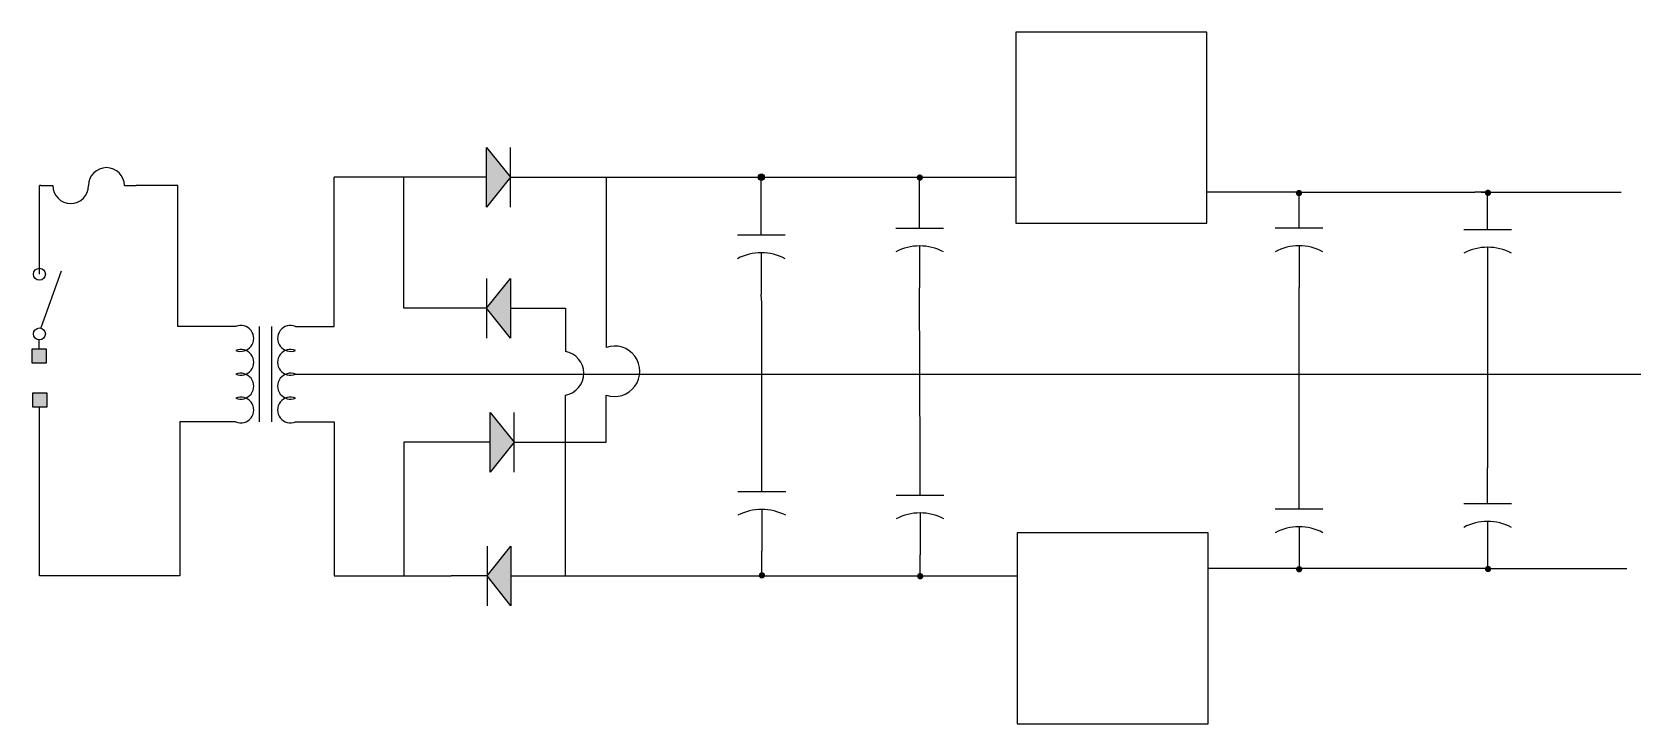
# Model space of a CAD drawing. Header units: inches. Extents: x 34.79 to 41.53, y 25.84 to 28.73.
import ezdxf

# ---------------------------------------------------------------- set-up
doc = ezdxf.new("R2010")
doc.units = ezdxf.units.IN
doc.header["$MEASUREMENT"] = 0

# ---------------------------------------------------------------- blocks, each defined once
blk = doc.blocks.new('Switch - SPST Open')
at = {"color": 7}
blk.add_line((0.027156, -0.00762), (0.264557, -0.092586), dxfattribs=at)
for centre in [(0, 0), (0.25, 0)]:
    blk.add_circle(centre, 0.025, dxfattribs=at)
blk = doc.blocks.new('Fuse')
at = {"color": 7}
for p, q in [((0, 0), (0.05, 0)), ((0.35, 0), (0.4, 0))]:
    blk.add_line(p, q, dxfattribs=at)
for centre, start, end in [((0.275, 0), 0, 180), ((0.125, 0), 180, 0)]:
    blk.add_arc(centre, 0.075, start, end, dxfattribs=at)
blk = doc.blocks.new('Transformer')
at = {"color": 7}
for p, q in [((0.1, 0), (0.1, 0.4)), ((0.15, 0.4), (0.15, 0))]:
    blk.add_line(p, q, dxfattribs=at)
for centre, start, end in [((0.0208, 0.35), 247.3801, 112.6199), ((0.2292, 0.35), 67.38014, 292.6199), ((0.0208, 0.25), 247.3801, 112.6199), ((0.2292, 0.25), 67.38014, 292.6199), ((0.0208, 0.15), 247.3801, 112.6199), ((0.2292, 0.15), 67.38014, 292.6199), ((0.0208, 0.05), 247.3801, 112.6199), ((0.2292, 0.05), 67.38014, 292.6199)]:
    blk.add_arc(centre, 0.0542, start, end, dxfattribs=at)
blk = doc.blocks.new('Diode')
at = {"color": 7}
for p, q in [((0.15, 0.125), (0.25, 0)), ((0.15, -0.125), (0.15, 0.125)), ((0.25, -0.125), (0.25, 0.125)), ((0.15, 0), (0, 0)), ((0.25, 0), (0.15, -0.125)), ((0.25, 0), (0.4, 0))]:
    blk.add_line(p, q, dxfattribs=at)
blk.add_solid([(0.15, -0.125), (0.25, 0), (0.15, 0.125)], dxfattribs=at)
blk = doc.blocks.new('Capacitor')
at = {"color": 7}
for p, q in [((0.15, -0.1), (0.15, 0.1)), ((0.15, 0), (0, 0)), ((0.225, 0), (0.4, 0))]:
    blk.add_line(p, q, dxfattribs=at)
blk.add_arc((0.4375, 0), 0.2125, 151.9275, 208.0725, dxfattribs=at)

msp = doc.modelspace()

# ---------------------------------------------------------------- hatches: boundary and pattern name
h = msp.add_hatch(color=256)
h.paths.add_polyline_path([(37.8315, 28.1263), (37.858, 28.1263, 1)])
h.paths.add_polyline_path([(37.8447, 28.1263), (37.8315, 28.1263, 0.414214), (37.8447, 28.113)])
h.paths.add_polyline_path([(37.858, 28.1263), (37.8447, 28.1263), (37.8447, 28.113, 0.414214)])
h = msp.add_hatch(color=256)
h.paths.add_polyline_path([(38.4956, 28.1247), (38.5221, 28.1247, 1)])
h.paths.add_polyline_path([(38.5089, 28.1247), (38.4956, 28.1247, 0.414214), (38.5089, 28.1115)])
h.paths.add_polyline_path([(38.5221, 28.1247), (38.5089, 28.1247), (38.5089, 28.1115, 0.414214)])
h = msp.add_hatch(color=256)
h.paths.add_polyline_path([(40.0837, 28.0597), (40.1103, 28.0597, 1)])
h.paths.add_polyline_path([(40.097, 28.0597), (40.0837, 28.0597, 0.414214), (40.097, 28.0465)])
h.paths.add_polyline_path([(40.1103, 28.0597), (40.097, 28.0597), (40.097, 28.0465, 0.414214)])
h = msp.add_hatch(color=256)
h.paths.add_polyline_path([(40.8755, 28.061), (40.902, 28.061, 1)])
h.paths.add_polyline_path([(40.8887, 28.061), (40.8755, 28.061, 0.414214), (40.8887, 28.0477)])
h.paths.add_polyline_path([(40.902, 28.061), (40.8887, 28.061), (40.8887, 28.0477, 0.414214)])
h = msp.add_hatch(color=256)
h.paths.add_polyline_path([(34.8492, 27.4069), (34.7907, 27.4069), (34.7907, 27.3471), (34.8492, 27.3471)])
h.paths.add_polyline_path([(34.8518, 27.2227), (34.7933, 27.2227), (34.7933, 27.163), (34.8518, 27.163)])
h = msp.add_hatch(color=256)
h.paths.add_polyline_path([(40.0845, 26.4842), (40.111, 26.4842, 1)])
h.paths.add_polyline_path([(40.0978, 26.4842), (40.0845, 26.4842, 0.414214), (40.0978, 26.4709)])
h.paths.add_polyline_path([(40.111, 26.4842), (40.0978, 26.4842), (40.0978, 26.4709, 0.414214)])
h = msp.add_hatch(color=256)
h.paths.add_polyline_path([(40.8758, 26.485), (40.9023, 26.485, 1)])
h.paths.add_polyline_path([(40.889, 26.485), (40.8758, 26.485, 0.414214), (40.889, 26.4718)])
h.paths.add_polyline_path([(40.9023, 26.485), (40.889, 26.485), (40.889, 26.4718, 0.414214)])
h = msp.add_hatch(color=256)
h.paths.add_polyline_path([(37.8341, 26.4583), (37.8607, 26.4583, 1)])
h.paths.add_polyline_path([(37.8474, 26.4583), (37.8341, 26.4583, 0.414214), (37.8474, 26.4451)])
h.paths.add_polyline_path([(37.8607, 26.4583), (37.8474, 26.4583), (37.8474, 26.4451, 0.414214)])
h = msp.add_hatch(color=256)
h.paths.add_polyline_path([(38.4971, 26.4549), (38.5237, 26.4549, 1)])
h.paths.add_polyline_path([(38.5104, 26.4549), (38.4971, 26.4549, 0.414214), (38.5104, 26.4416)])
h.paths.add_polyline_path([(38.5237, 26.4549), (38.5104, 26.4549), (38.5104, 26.4416, 0.414214)])

# ---------------------------------------------------------------- linework, layer by layer
for p, q in [((39.7112, 28.7338), (38.9112, 28.7338)), ((38.9112, 28.7338), (38.9112, 27.9338)), ((39.7112, 27.9338), (39.7112, 28.7338)), ((36.5437, 28.1263), (36.0562, 28.1263)), ((36.0562, 27.5009), (36.0562, 28.1263)), ((36.347, 27.5771), (36.347, 28.1263)), ((36.9437, 28.1263), (37.8131, 28.1263)), ((37.1957, 28.1263), (37.1957, 27.4133)), ((37.8131, 28.1263), (38.4954, 28.1263)), ((37.8447, 28.0348), (37.8447, 28.1263)), ((38.4954, 28.1263), (38.9112, 28.1263)), ((38.5079, 28.0633), (38.5079, 28.1263)), ((34.821, 27.7199), (34.821, 28.0913)), ((34.821, 28.0913), (34.821, 28.0913)), ((34.827, 28.0913), (34.821, 28.0913)), ((35.4009, 28.0913), (35.227, 28.0913)), ((35.4009, 27.5009), (35.4009, 28.0913)), ((40.0972, 28.0638), (39.7112, 28.0638)), ((40.0972, 28.0638), (40.8342, 28.0638)), ((40.8873, 28.0638), (40.8342, 28.0638)), ((40.8607, 28.0638), (41.4466, 28.0638)), ((40.8873, 28.0577), (40.8873, 28.0638)), ((38.9112, 27.9338), (39.7112, 27.9338)), ((37.8469, 27.6005), (37.8447, 27.6348)), ((38.5099, 26.945), (38.5079, 27.6633)), ((40.0974, 26.887), (40.0974, 27.6648)), ((40.8869, 27.6578), (40.8869, 26.9095)), ((36.5442, 27.5771), (36.347, 27.5771)), ((36.9442, 27.5771), (37.0244, 27.5771)), ((37.0244, 27.5771), (37.0244, 27.3961)), ((37.8469, 26.96), (37.8469, 27.6005)), ((35.6436, 27.5009), (35.4009, 27.5009)), ((35.8936, 27.5009), (36.0562, 27.5009)), ((34.82, 27.4069), (34.8206, 27.445)), ((35.8936, 27.3009), (41.5289, 27.3009)), ((34.821, 27.1009), (34.821, 27.163)), ((37.0244, 26.4563), (37.0244, 27.2138)), ((37.1957, 27.0163), (37.1957, 27.2133)), ((34.821, 26.4563), (34.821, 27.1009)), ((34.821, 27.1009), (34.821, 27.1009)), ((35.6436, 27.1009), (35.4092, 27.1009)), ((35.4092, 27.1009), (35.4092, 26.4563)), ((35.8936, 27.1009), (36.0554, 27.1009)), ((36.0554, 27.1009), (36.0554, 26.4563)), ((36.5591, 27.0163), (36.347, 27.0163)), ((36.347, 27.0163), (36.347, 26.4563)), ((36.9591, 27.0163), (37.1957, 27.0163)), ((39.7162, 26.6365), (38.9162, 26.6365)), ((38.9162, 26.6365), (38.9162, 25.8365)), ((39.7162, 25.8365), (39.7162, 26.6365)), ((37.8469, 26.4563), (37.8469, 26.56)), ((38.5099, 26.4563), (38.5099, 26.545)), ((40.0974, 26.487), (39.7162, 26.487)), ((40.8869, 26.487), (40.0974, 26.487)), ((40.8869, 26.5095), (40.8869, 26.487)), ((40.8869, 26.487), (41.4699, 26.487)), ((35.4092, 26.4563), (34.821, 26.4563)), ((36.0554, 26.4563), (36.5461, 26.4563)), ((36.9461, 26.4563), (37.8469, 26.4563)), ((37.8469, 26.4563), (38.5099, 26.4563)), ((38.5099, 26.4563), (38.9162, 26.4563)), ((38.9162, 25.8365), (39.7162, 25.8365))]:
    msp.add_line(p, q)
for points in [[(34.7907, 27.4069), (34.8492, 27.4069), (34.8492, 27.3471), (34.7907, 27.3471)], [(34.7933, 27.2227), (34.8518, 27.2227), (34.8518, 27.163), (34.7933, 27.163)]]:
    msp.add_lwpolyline(points, close=True)
msp.add_circle((37.8447, 28.1263), 0.0133)
for centre, radius, start, end in [((37.0092, 27.305), 0.0924, 279.50221, 80.49779), ((37.2301, 27.3133), 0.1057, 251.02996, 108.97004)]:
    msp.add_arc(centre, radius, start, end)

# ---------------------------------------------------------------- block references
for name, p in [('Diode', (36.5437, 28.1263)), ('Fuse', (34.827, 28.0913)), ('Transformer', (35.6436, 27.1009)), ('Diode', (36.5591, 27.0163))]:
    msp.add_blockref(name, p)
for name, p, rotation in [('Capacitor', (37.8447, 28.0348), 270), ('Capacitor', (38.5079, 28.0633), 270), ('Capacitor', (40.0972, 28.0638), 270), ('Capacitor', (40.8873, 28.0577), 270), ('Switch - SPST Open', (34.821, 27.4699), 90), ('Diode', (36.9442, 27.5771), 180), ('Capacitor', (37.8469, 26.96), 270), ('Capacitor', (38.5099, 26.945), 270), ('Capacitor', (40.0974, 26.887), 270), ('Capacitor', (40.8869, 26.9095), 270), ('Diode', (36.9461, 26.4563), 180)]:
    msp.add_blockref(name, p, dxfattribs=dict(rotation=rotation))

doc.saveas('drawing.dxf')
